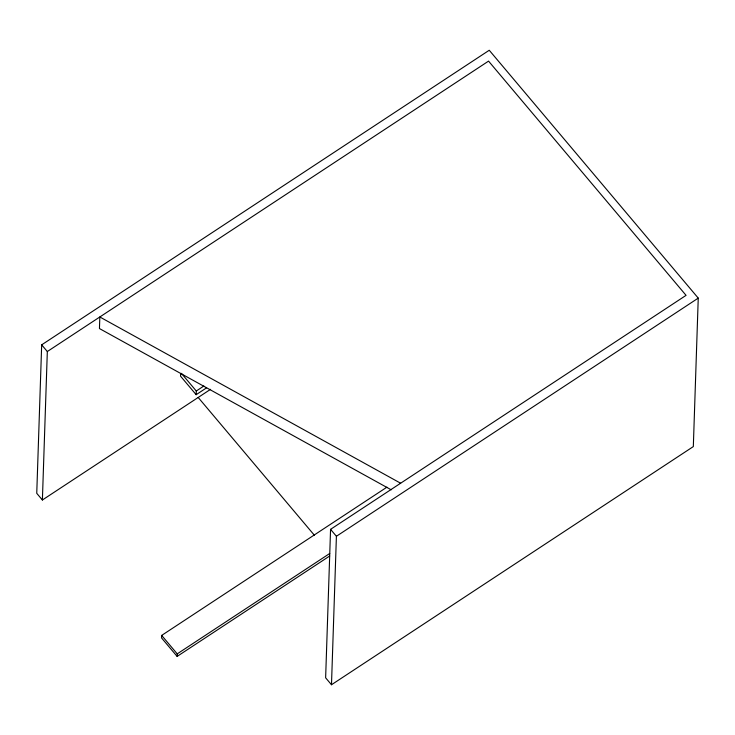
<?xml version="1.0" encoding="UTF-8"?>
<svg xmlns="http://www.w3.org/2000/svg" width="735" height="735" viewBox="0 0 735 735"><rect width="100%" height="100%" fill="white"/><g stroke="black" fill="none" stroke-linecap="round" stroke-linejoin="round"><path stroke-width="1.1" d="M42.391 500.002L47.325 351.532L488.554 61.115L686.067 295.351L330.566 529.338L325.633 677.808L331.485 684.744L693.325 446.586L698.25 298.116L489.244 50.256L41.674 344.844L36.75 493.314L42.391 500.002L210.55 389.329M386.932 487.158L161.672 635.417L161.581 637.962L177.135 656.41L329.675 556.009M180.663 373.426L180.571 376.191L196.162 394.686L206.572 387.832M177.135 656.41L177.227 653.865L161.672 635.417M196.162 394.686L196.291 391.002L181.398 373.343M331.485 684.744L336.409 536.274L330.566 529.338M196.291 391.002L203.852 386.022M336.409 536.274L698.25 298.116M177.227 653.865L329.758 553.464M400.63 483.226L99.831 316.978L99.445 328.554L391.222 489.813M198.193 397.46L314.332 535.19M41.674 344.844L47.325 351.532"/></g></svg>
